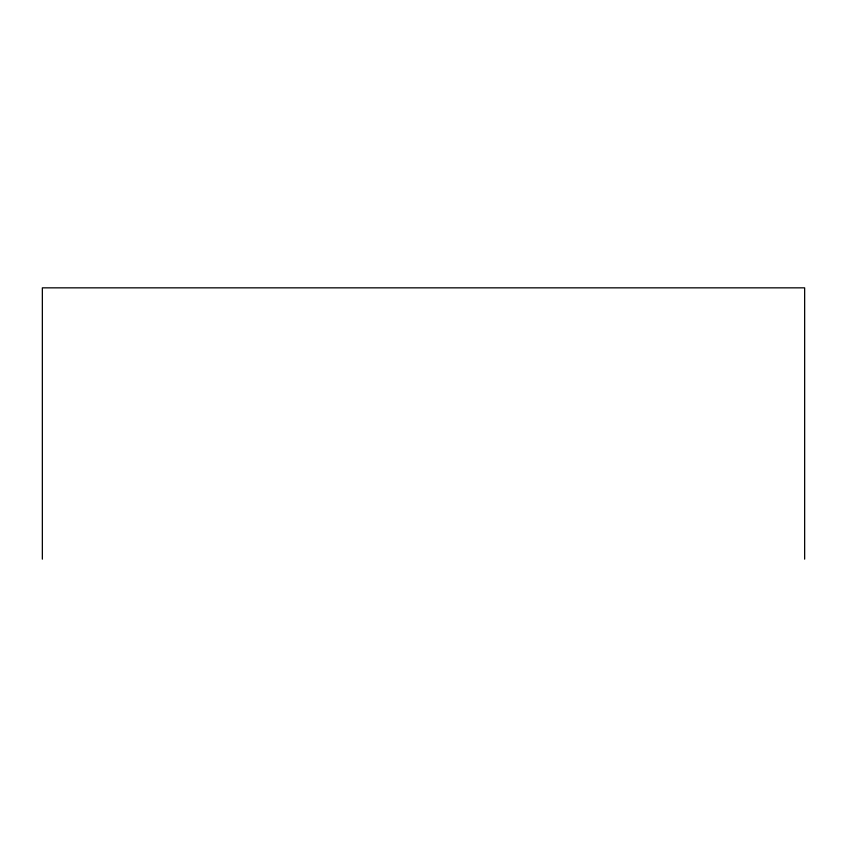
<?xml version="1.0" encoding="UTF-8"?>
<svg xmlns="http://www.w3.org/2000/svg" width="847" height="847" viewBox="0 0 847 847"><rect width="100%" height="100%" fill="white"/><g stroke="black" fill="none" stroke-linecap="round" stroke-linejoin="round"><path stroke-width="1.27" d="M804.65 559.158L804.65 287.842L42.35 287.842L42.35 559.158"/></g></svg>
